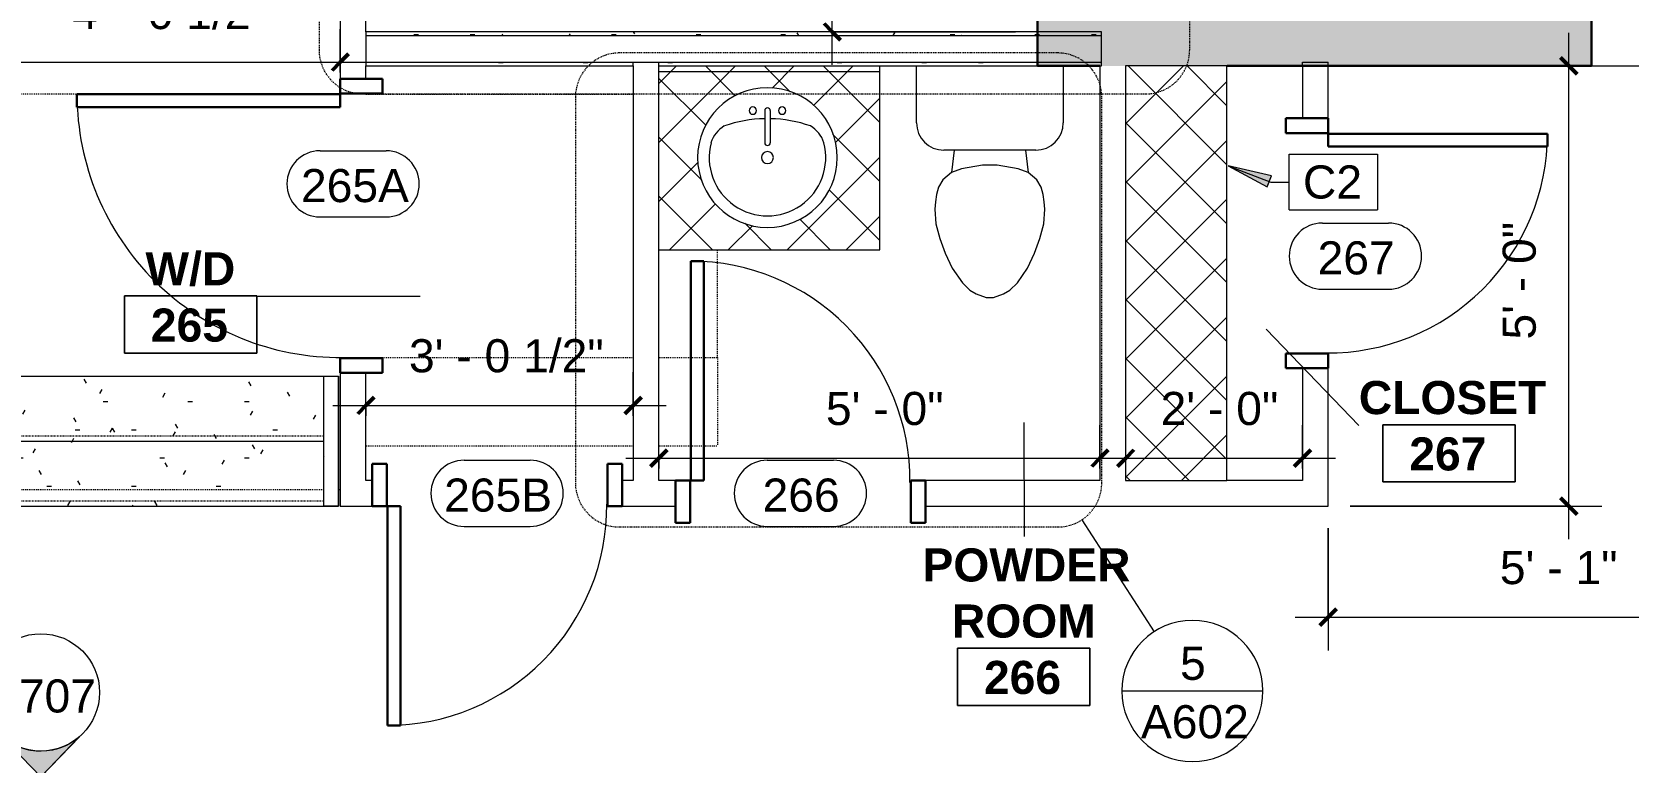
# Model space of a CAD drawing. Header units: inches. Extents: x -545 to 1083, y -2066 to -1239.
# Drawn here: x -432.1 to -215, y -1792.4 to -1693.1 of the extents above; entities that cross this region are included whole.
import ezdxf

# ---------------------------------------------------------------- set-up
doc = ezdxf.new("R2010")
doc.units = ezdxf.units.IN
doc.header["$MEASUREMENT"] = 0
for name, pattern in [('Dash', [0.25, 0.125, -0.125]), ('Dash Dot 3_16_', [0.3125, 0.1875, -0.0625, 0, -0.0625]), ('Overhead 1_16_', [0.101562, 0.0625, -0.039062])]:
    doc.linetypes.add(name, pattern=pattern)
for name, color, linetype, lineweight in [('A-ANNO-DIMS', 211, 'Continuous', 9), ('A-ANNO-DIMS-48', 211, 'Continuous', 9), ('A-ANNO-KEYN', 231, 'Continuous', 9), ('A-ANNO-SYMB', 150, 'Continuous', 9), ('A-AREA-IDEN', 2, 'Continuous', 9), ('A-DOOR', 31, 'Continuous', 18), ('A-DOOR-FRAM', 31, 'Continuous', 30), ('A-DOOR-IDEN', 31, 'Continuous', 9), ('A-FLOR-HRAL', 11, 'Continuous', 9), ('A-GENM', 13, 'Dash', 9), ('A-GLAZ', 151, 'Continuous', 18), ('A-WALL', 113, 'Continuous', 18), ('A-WALL-PATT', 111, 'Continuous', 18), ('G-ANNO-SYMB', 111, 'Continuous', 9), ('I-WALL', 2, 'Continuous', 18), ('P-SANR-FIXT', 6, 'Continuous', 9), ('Q-CASE', 31, 'Continuous', 9), ('S-STRS', 31, 'Continuous', 18)]:
    doc.layers.add(name, color=color, linetype=linetype, lineweight=lineweight)
doc.styles.add('Arial', font='arial.ttf', dxfattribs={"height": 4.5})
doc.styles.add('Swis721 Lt BT', font='swissl.ttf', dxfattribs={"height": 4.5})
doc.styles.add('Swis721 Lt BT_B', font='', dxfattribs={"height": 4.5})
doc.styles.get('Swis721 Lt BT_B').set_extended_font_data('Swis721 Lt BT', bold=True)
doc.dimstyles.new('OTJ_-_3_32__Linear__1_2__Tolerance', dxfattribs={"dimscale": 12, "dimtxt": 4.748918, "dimasz": 0.1875, "dimexe": 0.375, "dimexo": 0.25, "dimgap": 0.25, "dimtad": 1, "dimdec": 1, "dimrnd": 0.5, "dimzin": 3, "dimdsep": 46, "dimlunit": 4, "dimtxsty": 'Swis721 Lt BT', "dimblk1": 'OBLIQUE', "dimblk2": 'OBLIQUE', "dimsah": 1, "dimcen": 0.09, "dimdle": 0.375, "dimazin": 0, "dimtfac": 1, "dimtdec": 4, "dimtix": 1, "dimtmove": 0, "dimatfit": 3, "dimfxl": 1, "dimtvp": 1, "dimfrac": 2, "dimtolj": 1, "dimtzin": 0, "dimarcsym": 2})
pattern_1 = [(0, (0, 0), (15.36, 3.84), [0.634, -10.886, 0.634, -10.886, -61.44]), (0, (0, 0), (15.36, 3.84), [-23.04, 0.634, -22.406, 0.634, -10.886, -26.88]), (0, (0, 0), (15.36, 3.84), [-57.6, 0.634, -7.046, 0.634, -18.566]), (120, (5.76, 1.92), (-11.0055376, 11.38215), [0.634, -10.886, 0.634, -10.886, -61.44]), (120, (5.76, 1.92), (-11.0055376, 11.38215), [-23.04, 0.634, -22.406, 0.634, -10.886, -26.88]), (120, (5.76, 1.92), (-11.0055376, 11.38215), [-57.6, 0.634, -7.046, 0.634, -18.566]), (240, (7.68, 9.6), (-4.3544624, -15.22215), [0.634, -10.886, 0.634, -10.886, -61.44]), (240, (7.68, 9.6), (-4.3544624, -15.22215), [-23.04, 0.634, -22.406, 0.634, -10.886, -26.88]), (240, (7.68, 9.6), (-4.3544624, -15.22215), [-57.6, 0.634, -7.046, 0.634, -18.566])]

# ---------------------------------------------------------------- blocks, each defined once
blk = doc.blocks.new('Single Flush - D1 2_6_ X 8_ - NOT FR-6102321-2ND FLOOR - CONSTRUCTION')
at = {"layer": 'A-DOOR', "lineweight": 30}
for p, q in [((13.15625, -1.75), (14.90625, -1.75)), ((13.15625, -31.5625), (13.15625, -1.75)), ((14.90625, -1.75), (14.90625, -31.5625)), ((14.90625, -31.5625), (13.15625, -31.5625))]:
    blk.add_line(p, q, dxfattribs=at)
at = {"layer": 'A-DOOR', "lineweight": 9}
blk.add_arc((14.90625, -1.75), 29.8125, 179.5, 270, dxfattribs=at)
at = {"layer": 'A-DOOR-FRAM'}
for p, q in [((-17, 4), (-17, -1.75)), ((-17, 4), (-15, 4)), ((-15, 4), (-15, -1.75)), ((15.000004, 4), (15.000004, -1.75)), ((15.000004, 4), (17.000004, 4)), ((17.000004, 4), (17.000004, -1.75)), ((-17, -1.75), (-15, -1.75)), ((15.000004, -1.75), (17.000004, -1.75))]:
    blk.add_line(p, q, dxfattribs=at)
blk = doc.blocks.new('Vanity Counter Top w Round Sink Hole - 24_ Depth-5230677-2ND FLOOR - CONSTRUCTION')
at = {"layer": 'Q-CASE'}
h = blk.add_hatch(dxfattribs=at)
h.set_pattern_fill('FP_2', color=256, style=0, pattern_type=2)
h.set_pattern_definition([(45, (294.561, 1697.719), (-4.006467, 4.006467), []), (135, (294.561, 1697.719), (-4.006467, -4.006467), [])])
h.paths.add_polyline_path([(-52.26, -25), (-22.21, -25), (-22.21, 0), (-52.26, 0), (-52.26, -21.02)], flags=0)
h.paths.add_polyline_path([(-37.49, -21.96), (-39.61, -21.72), (-41.62, -21.02), (-43.42, -19.88), (-44.92, -18.38), (-46.05, -16.58), (-46.76, -14.57), (-46.99, -12.46), (-46.76, -10.34), (-46.05, -8.33), (-44.92, -6.53), (-43.42, -5.03), (-41.62, -3.9), (-39.61, -3.19), (-37.49, -2.96), (-35.38, -3.19), (-33.37, -3.9), (-31.57, -5.03), (-30.07, -6.53), (-28.94, -8.33), (-28.23, -10.34), (-27.99, -12.46), (-28.23, -14.57), (-28.94, -16.58), (-30.07, -18.38), (-31.57, -19.88), (-33.37, -21.02), (-35.38, -21.72)], flags=0)
for p, q in [((-22.21, -25), (-22.21, 0)), ((-52.26, -0.75), (-22.21, -0.75)), ((-52.26, -25), (-22.21, -25))]:
    blk.add_line(p, q, dxfattribs=at)
blk = doc.blocks.new('Sink Vanity-Round - 19_ x 19_-5200875-2ND FLOOR - CONSTRUCTION')
at = {"layer": 'P-SANR-FIXT'}
for p, q in [((3.43, 9.73), (3.43, 5.36)), ((4.18, 9.73), (4.18, 5.36))]:
    blk.add_line(p, q, dxfattribs=at)
for centre, radius, start, end in [((3.81, 3.35), 9.5, 90, 270), ((3.81, 3.35), 9.5, 270, 90), ((1.81, 9.73), 0.5, 360, 180), ((1.81, 9.73), 0.5, 180, 360), ((3.81, 9.73), 0.375, 360, 180), ((5.81, 9.73), 0.5, 360, 180), ((5.81, 9.73), 0.5, 180, 360), ((0.05, 4.11), 4.12, 120.7927, 162.1904), ((3.81, -9.17), 17.81, 91.2067, 109.2086), ((3.81, -9.17), 17.81, 70.7914, 88.7933), ((7.56, 4.11), 4.12, 17.8096, 59.2073), ((3.81, 3.35), 7.93, 165.3071, 14.6929), ((3.81, 5.36), 0.375, 180, 360), ((3.81, 3.35), 0.813, 360, 180), ((3.81, 3.35), 0.813, 180, 360)]:
    blk.add_arc(centre, radius, start, end, dxfattribs=at)
blk = doc.blocks.new('Toilet-Domestic-3D - Toilet-Domestic-3D-5197850-2ND FLOOR - CONSTRUCTION')
at = {"layer": 'P-SANR-FIXT'}
for p, q in [((-9.98, 11.75), (-9.98, 19.48)), ((9.98, 19.48), (9.98, 11.75)), ((6.25, 8.02), (-6.25, 8.02)), ((-4.86, 8.02), (-5.21, 5)), ((4.86, 8.02), (5.21, 5)), ((-5.21, 5), (-6.4, 4)), ((-3.84, 5.5), (-5.21, 5)), ((-1, 6), (-3.84, 5.5)), ((1, 6), (-1, 6)), ((3.84, 5.5), (1, 6)), ((5.21, 5), (3.84, 5.5)), ((6.4, 4), (5.21, 5)), ((-6.97, 3), (-7.24, 2)), ((-6.4, 4), (-6.97, 3)), ((6.97, 3), (6.4, 4)), ((7.24, 2), (6.97, 3)), ((-7.41, 1), (-7.5, 0)), ((-7.5, 0), (-7.33, -1.99)), ((-7.24, 2), (-7.41, 1)), ((7.41, 1), (7.24, 2)), ((7.33, -1.99), (7.5, 0)), ((7.5, 0), (7.41, 1)), ((-7.33, -1.99), (-6.79, -4)), ((6.79, -4), (7.33, -1.99)), ((-6.79, -4), (-6.06, -6)), ((6.06, -6), (6.79, -4)), ((-6.06, -6), (-5.13, -8)), ((5.13, -8), (6.06, -6)), ((-5.13, -8), (-3.74, -10)), ((3.74, -10), (5.13, -8)), ((-3.74, -10), (-2.74, -11)), ((2.74, -11), (3.74, -10)), ((-2.74, -11), (-1.87, -11.5)), ((-1.87, -11.5), (-0.5, -12)), ((-0.5, -12), (0.5, -12)), ((0.5, -12), (1.87, -11.5)), ((1.87, -11.5), (2.74, -11))]:
    blk.add_line(p, q, dxfattribs=at)
for centre, start, end in [((-6.25, 11.75), 180, 270), ((6.25, 11.75), 270, 360)]:
    blk.add_arc(centre, 3.73, start, end, dxfattribs=at)
blk = doc.blocks.new('Window-Double-Hung - 24_ x 36_-5514896-2ND FLOOR - CONSTRUCTION')
at = {"layer": 'A-GLAZ', "color": 8, "lineweight": 30}
for p, q in [((-12, 6.5), (-12, -6.5)), ((-12, 6), (-9, 6)), ((-10.75, 6), (-10.75, 2.5)), ((-9, 6), (-9, 4.25)), ((-9, 5.125), (9, 5.125)), ((9, 6), (12, 6)), ((9, 6), (9, 4.25)), ((10.75, 6), (10.75, 2.5)), ((12, -6.5), (12, 6.5)), ((-12, 2.5), (-10.75, 2.5)), ((-10.75, 4.25), (-9, 4.25)), ((10.75, 4.25), (9, 4.25)), ((10.75, 2.5), (12, 2.5))]:
    blk.add_line(p, q, dxfattribs=at)
at = {"layer": 'A-GLAZ'}
for p, q in [((12, 6.5), (-12, 6.5)), ((-12, -6.5), (12, -6.5))]:
    blk.add_line(p, q, dxfattribs=at)
at = {"layer": 'A-GLAZ', "lineweight": 9}
for p, q in [((-9, 6), (9, 6)), ((-10.75, 2.5), (10.75, 2.5))]:
    blk.add_line(p, q, dxfattribs=at)
blk = doc.blocks.new('Single Flush - D1 3_ X 8_  - NOT FR-6103434-2ND FLOOR - CONSTRUCTION')
at = {"layer": 'A-DOOR', "lineweight": 30}
for p, q in [((16.16, 37.56), (16.16, 1.75)), ((17.91, 37.56), (16.16, 37.56)), ((17.91, 1.75), (17.91, 37.56)), ((16.16, 1.75), (17.91, 1.75))]:
    blk.add_line(p, q, dxfattribs=at)
at = {"layer": 'A-DOOR', "lineweight": 9}
blk.add_arc((17.91, 1.75), 35.81, 90, 180.5, dxfattribs=at)
at = {"layer": 'A-DOOR-FRAM'}
for p, q in [((-20, -4), (-20, 1.75)), ((-20, 1.75), (-18, 1.75)), ((-18, -4), (-18, 1.75)), ((18, -4), (18, 1.75)), ((18, 1.75), (20, 1.75)), ((20, -4), (20, 1.75)), ((-20, -4), (-18, -4)), ((18, -4), (20, -4))]:
    blk.add_line(p, q, dxfattribs=at)
at = {"layer": 'A-GENM'}
for p, q in [((-35.91, 61.56), (17.91, 61.56)), ((-35.91, 58.54), (-35.91, 61.56)), ((17.91, 1.75), (17.91, 61.56)), ((-35.91, 3.99), (-35.91, 48.28)), ((-35.91, 1.75), (-35.91, 1.99)), ((17.87, 1.75), (17.91, 1.75)), ((-29.91, -1.75), (-29.91, -38.08)), ((-17.91, -1.75), (-17.91, -38.08)), ((17.87, -1.75), (17.91, -1.75)), ((17.91, -1.75), (17.91, -38.08)), ((-29.91, -41.58), (-29.91, -49.56)), ((-17.91, -41.58), (-17.91, -49.56)), ((-17.91, -49.56), (-29.91, -49.56)), ((-17.91, -49.56), (-3.25, -49.56))]:
    blk.add_line(p, q, dxfattribs=at)
blk = doc.blocks.new('Top Rail Type - Top Rail_Internal_-5736932-2ND FLOOR - CONSTRUCTION')
at = {"layer": 'A-FLOR-HRAL'}
for p, q in [((-392.39, -1739.89), (-390.39, -1739.89)), ((-392.39, -1757.61), (-392.39, -1739.89)), ((-390.39, -1739.89), (-390.39, -1757.61)), ((-390.39, -1757.61), (-392.39, -1757.61))]:
    blk.add_line(p, q, dxfattribs=at)
blk = doc.blocks.new('Top Rail Type - Top Rail_Internal_-V11-2ND FLOOR - CONSTRUCTION')
at = {"layer": 'A-FLOR-HRAL'}
for p, q in [((-392.39, -1739.89), (-390.39, -1739.89)), ((-392.39, -1757.61), (-392.39, -1739.89)), ((-390.39, -1757.61), (-390.39, -1739.89)), ((-392.39, -1757.61), (-390.39, -1757.61))]:
    blk.add_line(p, q, dxfattribs=at)
blk = doc.blocks.new('CW Shelves _ Rails - Shelve Rail-5765288-2ND FLOOR - CONSTRUCTION')
at = {"layer": 'Q-CASE'}
h = blk.add_hatch(dxfattribs=at)
h.set_pattern_fill('FP_14', color=256, style=0, pattern_type=2)
h.set_pattern_definition([(315, (1756.087, -285.685), (4.006467, 4.006467), []), (45, (1756.087, -285.685), (-4.006467, 4.006467), [])])
h.paths.add_polyline_path([(2, -7.54), (2, -16.14), (58.37, -16.14), (58.37, -2.36), (2, -2.36)], flags=0)
for p, q in [((58.37, -2.36), (2, -2.36)), ((2, -2.36), (2, -16.14)), ((58.37, -16.14), (58.37, -2.36)), ((2, -16.14), (58.37, -16.14))]:
    blk.add_line(p, q, dxfattribs=at)
blk = doc.blocks.new('Single Flush - D1 2_6_ X 8_ - NOT FR-6103599-2ND FLOOR - CONSTRUCTION')
at = {"layer": 'A-DOOR', "lineweight": 30}
for p, q in [((13.15625, 31.5625), (13.15625, 1.75)), ((14.90625, 31.5625), (13.15625, 31.5625)), ((14.90625, 1.75), (14.90625, 31.5625)), ((13.15625, 1.75), (14.90625, 1.75))]:
    blk.add_line(p, q, dxfattribs=at)
at = {"layer": 'A-DOOR', "lineweight": 9}
blk.add_arc((14.90625, 1.75), 29.8125, 90, 180.5, dxfattribs=at)
at = {"layer": 'A-DOOR-FRAM'}
for p, q in [((-17, -4), (-17, 1.75)), ((-17, 1.75), (-15, 1.75)), ((-15, -4), (-15, 1.75)), ((15.000004, -4), (15.000004, 1.75)), ((15.000004, 1.75), (17.000004, 1.75)), ((17.000004, -4), (17.000004, 1.75)), ((-17, -4), (-15, -4)), ((15.000004, -4), (17.000004, -4))]:
    blk.add_line(p, q, dxfattribs=at)
blk = doc.blocks.new('Room Tag - Room Name and Number-3379422-2ND FLOOR - CONSTRUCTION')
at = {"layer": 'A-AREA-IDEN'}
for p, q in [((-0.1881, -0.1636), (-0.1881, -0.0018)), ((-0.1881, -0.0018), (0.1869, -0.0018)), ((0.1869, -0.0018), (-0.1881, -0.0018)), ((-0.1881, -0.0018), (-0.1881, -0.1636)), ((0.1869, -0.0018), (0.1869, -0.1636)), ((0.1869, -0.1636), (0.1869, -0.0018)), ((0.1869, -0.1636), (-0.1881, -0.1636)), ((-0.1881, -0.1636), (0.1869, -0.1636))]:
    blk.add_line(p, q, dxfattribs=at)
blk = doc.blocks.new('Keynote Tag - Keynote Number - Boxed-135510-2ND FLOOR - CONSTRUCTION')
at = {"layer": 'A-ANNO-KEYN'}
for p, q in [((-0.125, -0.0792), (-0.125, 0.0781)), ((-0.125, 0.0781), (0.125, 0.0781)), ((0.125, 0.0781), (0.125, -0.0792)), ((-0.125, -0.0792), (0.125, -0.0792))]:
    blk.add_line(p, q, dxfattribs=at)
blk = doc.blocks.new('DIMBLOCK6-2ND FLOOR - CONSTRUCTION')
at = {"layer": 'A-ANNO-DIMS-48'}
for p, q in [((-386.66, -1745.29), (-386.66, -1739.38)), ((-350.32, -1745.29), (-350.32, -1739.38)), ((-391.16, -1743.88), (-345.82, -1743.88)), ((-386.66, -1743.88), (-386.66, -1745.29)), ((-350.32, -1743.88), (-350.32, -1745.29))]:
    blk.add_line(p, q, dxfattribs=at)
at = {"layer": 'A-ANNO-DIMS-48', "lineweight": 50}
for p, q in [((-386.66, -1743.88), (-385.53, -1742.76)), ((-350.32, -1743.88), (-349.2, -1742.76)), ((-386.66, -1743.88), (-387.78, -1745.01)), ((-350.32, -1743.88), (-351.45, -1745.01))]:
    blk.add_line(p, q, dxfattribs=at)
at = {"layer": 'A-ANNO-DIMS-48', "color": 0, "insert": (-380.81, -1734.88), "char_height": 4.5, "width": 29.579, "attachment_point": 1, "line_spacing_factor": 1.005062, "style": 'Swis721 Lt BT'}
blk.add_mtext('3\' - 0 1/2"', dxfattribs=at)
blk = doc.blocks.new('_Oblique')
at = {"color": 0, "linetype": 'ByBlock', "lineweight": -2}
blk.add_line((-0.5, -0.5), (0.5, 0.5), dxfattribs=at)
blk = doc.blocks.new('DIMBLOCK7-2ND FLOOR - CONSTRUCTION')
at = {"layer": 'A-ANNO-DIMS-48'}
for p, q in [((-346.82, -1752.46), (-346.82, -1746.56)), ((-286.82, -1752.46), (-286.82, -1746.56)), ((-351.32, -1751.06), (-282.32, -1751.06)), ((-346.82, -1751.06), (-346.82, -1752.46)), ((-286.82, -1751.06), (-286.82, -1752.46))]:
    blk.add_line(p, q, dxfattribs=at)
at = {"layer": 'A-ANNO-DIMS-48', "lineweight": 50}
for p, q in [((-346.82, -1751.06), (-347.95, -1752.18)), ((-346.82, -1751.06), (-345.7, -1749.93)), ((-286.82, -1751.06), (-287.95, -1752.18)), ((-286.82, -1751.06), (-285.7, -1749.93))]:
    blk.add_line(p, q, dxfattribs=at)
at = {"layer": 'A-ANNO-DIMS-48', "color": 0, "insert": (-324.1, -1742.05), "char_height": 4.5, "width": 17.4579, "attachment_point": 1, "line_spacing_factor": 1.005062, "style": 'Swis721 Lt BT'}
blk.add_mtext('5\' - 0"', dxfattribs=at)
blk = doc.blocks.new('DIMBLOCK8-2ND FLOOR - CONSTRUCTION')
at = {"layer": 'A-ANNO-DIMS-48'}
for p, q in [((-283.32, -1751.09), (-283.32, -1746.56)), ((-259.27, -1752.46), (-259.27, -1746.56)), ((-287.82, -1751.06), (-254.77, -1751.06)), ((-283.32, -1751.06), (-283.32, -1751.09)), ((-259.27, -1751.06), (-259.27, -1752.46))]:
    blk.add_line(p, q, dxfattribs=at)
at = {"layer": 'A-ANNO-DIMS-48', "lineweight": 50}
for p, q in [((-283.32, -1751.06), (-284.45, -1752.18)), ((-283.32, -1751.06), (-282.2, -1749.93)), ((-259.27, -1751.06), (-260.4, -1752.18)), ((-259.27, -1751.06), (-258.15, -1749.93))]:
    blk.add_line(p, q, dxfattribs=at)
at = {"layer": 'A-ANNO-DIMS-48', "color": 0, "insert": (-278.57, -1742.05), "char_height": 4.5, "width": 17.4579, "attachment_point": 1, "line_spacing_factor": 1.005062, "style": 'Swis721 Lt BT'}
blk.add_mtext('2\' - 0"', dxfattribs=at)
blk = doc.blocks.new('DIMBLOCK9-2ND FLOOR - CONSTRUCTION')
at = {"layer": 'A-ANNO-DIMS-48'}
for p, q in [((-223.04, -1762.09), (-223.04, -1693.22)), ((-221.63, -1697.72), (-227.54, -1697.72)), ((-223.04, -1697.72), (-221.63, -1697.72)), ((-252.77, -1757.59), (-218.54, -1757.59)), ((-223.04, -1757.59), (-252.77, -1757.59))]:
    blk.add_line(p, q, dxfattribs=at)
at = {"layer": 'A-ANNO-DIMS-48', "lineweight": 50}
for p, q in [((-223.04, -1697.72), (-224.16, -1696.59)), ((-223.04, -1697.72), (-221.91, -1698.84)), ((-223.04, -1757.59), (-224.16, -1756.47)), ((-223.04, -1757.59), (-221.91, -1758.72))]:
    blk.add_line(p, q, dxfattribs=at)
at = {"layer": 'A-ANNO-DIMS-48', "color": 0, "insert": (-232.05, -1734.93), "char_height": 4.5, "width": 17.4579, "attachment_point": 1, "rotation": 90, "line_spacing_factor": 1.005062, "style": 'Swis721 Lt BT'}
blk.add_mtext('5\' - 0"', dxfattribs=at)
blk = doc.blocks.new('DIMBLOCK10-2ND FLOOR - CONSTRUCTION')
at = {"layer": 'A-ANNO-DIMS-48'}
for p, q in [((-255.77, -1760.59), (-255.77, -1777.2)), ((-255.77, -1772.7), (-255.77, -1760.59)), ((-194.53, -1774.11), (-194.53, -1768.2)), ((-260.27, -1772.7), (-190.03, -1772.7)), ((-194.53, -1772.7), (-194.53, -1774.11))]:
    blk.add_line(p, q, dxfattribs=at)
at = {"layer": 'A-ANNO-DIMS-48', "lineweight": 50}
for p, q in [((-255.77, -1772.7), (-254.65, -1771.57)), ((-194.53, -1772.7), (-193.41, -1771.57)), ((-255.77, -1772.7), (-256.9, -1773.82)), ((-194.53, -1772.7), (-195.66, -1773.82))]:
    blk.add_line(p, q, dxfattribs=at)
at = {"layer": 'A-ANNO-DIMS-48', "color": 0, "insert": (-232.43, -1763.69), "char_height": 4.5, "width": 17.4579, "attachment_point": 1, "line_spacing_factor": 1.005062, "style": 'Swis721 Lt BT'}
blk.add_mtext('5\' - 1"', dxfattribs=at)
blk = doc.blocks.new('DIMBLOCK11-2ND FLOOR - CONSTRUCTION')
at = {"layer": 'A-ANNO-DIMS-48'}
for p, q in [((-323.23, -1697.59), (-323.23, -1623.97)), ((-321.82, -1628.47), (-327.73, -1628.47)), ((-323.23, -1628.47), (-321.82, -1628.47)), ((-298.32, -1693.09), (-327.73, -1693.09)), ((-323.23, -1693.09), (-298.32, -1693.09))]:
    blk.add_line(p, q, dxfattribs=at)
at = {"layer": 'A-ANNO-DIMS-48', "lineweight": 50}
for p, q in [((-323.23, -1628.47), (-324.35, -1627.34)), ((-323.23, -1628.47), (-322.1, -1629.59)), ((-323.23, -1693.09), (-324.35, -1691.97)), ((-323.23, -1693.09), (-322.1, -1694.22))]:
    blk.add_line(p, q, dxfattribs=at)
at = {"layer": 'A-ANNO-DIMS-48', "color": 0, "insert": (-332.24, -1673.11), "char_height": 4.5, "width": 29.579, "attachment_point": 1, "rotation": 90, "line_spacing_factor": 1.005062, "style": 'Swis721 Lt BT'}
blk.add_mtext('5\' - 4 1/2"', dxfattribs=at)
blk = doc.blocks.new('Floor Plan - Callout Head-3511279-2ND FLOOR - CONSTRUCTION')
at = {"layer": 'A-ANNO-SYMB'}
blk.add_line((-0.2, 0), (0.2, 0), dxfattribs=at)
for start, end in [(360, 180), (180, 360)]:
    blk.add_arc((0, 0), 0.2, start, end, dxfattribs=at)
blk = doc.blocks.new('Door Tag - Door Tag-41184-2ND FLOOR - CONSTRUCTION')
at = {"layer": 'A-DOOR-IDEN'}
for p, q in [((-0.09375, 0.09375), (0.09375, 0.09375)), ((-0.09375, -0.09375), (0.09375, -0.09375))]:
    blk.add_line(p, q, dxfattribs=at)
for centre, start, end in [((-0.09375, 0), 90, 270), ((0.09375, 0), 270, 90)]:
    blk.add_arc(centre, 0.09375, start, end, dxfattribs=at)
blk = doc.blocks.new('DIMBLOCK36-2ND FLOOR - CONSTRUCTION')
at = {"layer": 'A-ANNO-DIMS-48'}
for p, q in [((-438.45, -1698.62), (-438.45, -1692.72)), ((-390.16, -1698.62), (-390.16, -1692.72)), ((-442.95, -1697.22), (-385.66, -1697.22)), ((-438.45, -1697.22), (-438.45, -1698.62)), ((-390.16, -1697.22), (-390.16, -1698.62))]:
    blk.add_line(p, q, dxfattribs=at)
at = {"layer": 'A-ANNO-DIMS-48', "lineweight": 50}
for p, q in [((-438.45, -1697.22), (-439.57, -1698.34)), ((-438.45, -1697.22), (-437.32, -1696.09)), ((-390.16, -1697.22), (-391.28, -1698.34)), ((-390.16, -1697.22), (-389.03, -1696.09))]:
    blk.add_line(p, q, dxfattribs=at)
at = {"layer": 'A-ANNO-DIMS-48', "color": 0, "insert": (-426.63, -1688.21), "char_height": 4.5, "width": 29.579, "attachment_point": 1, "line_spacing_factor": 1.005062, "style": 'Swis721 Lt BT'}
blk.add_mtext('4\' - 0 1/2"', dxfattribs=at)
blk = doc.blocks.new('Elevation - Filled Arrow 2-347888-2ND FLOOR - CONSTRUCTION')
at = {"layer": 'G-ANNO-SYMB'}
blk.add_circle((0, 0), 0.1664, dxfattribs=at)
blk = doc.blocks.new('Elevation - Filled Arrow-151867-2ND FLOOR - CONSTRUCTION')
at = {"layer": 'G-ANNO-SYMB'}
h = blk.add_hatch(color=256, dxfattribs=at)
edge = h.paths.add_edge_path(flags=0)
edge.add_line((0, 0.2393), (0.1103, 0.1247))
edge.add_arc((-0.0002, -0.0002), 0.1667, 48.498, 130.5571)
edge.add_line((-0.1085, 0.1265), (0, 0.2393))
for p, q in [((0, 0.2393), (-0.1085, 0.1265)), ((-0.1084, 0.1266), (0, 0.2393)), ((0, 0.2393), (-0.1084, 0.1266)), ((0, 0.2393), (0.11, 0.1249)), ((0.1103, 0.1247), (0, 0.2393))]:
    blk.add_line(p, q, dxfattribs=at)
blk.add_arc((-0.0002, -0.0002), 0.1667, 48.498, 130.5571, dxfattribs=at)
blk.add_ellipse((-0.0002, -0.0001), major_axis=(-0.1667, 0), ratio=0.999376, start_param=3.141593, end_param=6.283185, dxfattribs=at)

msp = doc.modelspace()

# ---------------------------------------------------------------- hatches: boundary and pattern name
at = {"layer": 'A-ANNO-KEYN'}
msp.add_hatch(color=256, dxfattribs=at).paths.add_polyline_path([(-269.39, -1711.29), (-264.07, -1714.16), (-263.51, -1712.68)], flags=0)
at = {"layer": 'A-WALL-PATT', "lineweight": 9}
h = msp.add_hatch(color=7, dxfattribs=at)
h.paths.add_polyline_path([(-194.53, -1697.72), (-194.36, -1697.72), (-194.36, -1684.72), (-195.95, -1684.72), (-195.95, -1697.72)], flags=0)
h.paths.add_polyline_path([(-219.95, -1697.72), (-219.95, -1684.72), (-295.32, -1684.72), (-295.32, -1697.72), (-236.79, -1697.72)], flags=0)
h = msp.add_hatch(dxfattribs=at)
h.set_pattern_fill('FP_1', color=256, style=0, pattern_type=2)
h.set_pattern_definition(pattern_1)
h.paths.add_polyline_path([(-286.63, -1693.59), (-286.63, -1693.09), (-386.66, -1693.09), (-386.66, -1693.59), (-291.93, -1693.59)], flags=0)
h = msp.add_hatch(dxfattribs=at)
h.set_pattern_fill('FP_1', color=256, style=0, pattern_type=2)
h.set_pattern_definition(pattern_1)
h.paths.add_polyline_path([(-286.63, -1697.72), (-286.63, -1697.22), (-346.82, -1697.22), (-346.82, -1697.72), (-291.93, -1697.72)], flags=0)
h.paths.add_polyline_path([(-374.63, -1697.72), (-350.32, -1697.72), (-350.32, -1697.22), (-386.66, -1697.22), (-386.66, -1697.72)], flags=0)
at = {"layer": 'S-STRS', "lineweight": 9}
h = msp.add_hatch(dxfattribs=at)
h.set_pattern_fill('FP_1', color=256, style=0, pattern_type=2)
h.set_pattern_definition(pattern_1)
h.paths.add_polyline_path([(-402.2, -1748.75), (-392.39, -1748.75), (-392.39, -1739.89), (-436.68, -1739.89), (-436.68, -1748.75)], flags=0)
h = msp.add_hatch(dxfattribs=at)
h.set_pattern_fill('FP_1', color=256, style=0, pattern_type=2)
h.set_pattern_definition(pattern_1)
h.paths.add_polyline_path([(-402.2, -1757.61), (-392.39, -1757.61), (-392.39, -1748.75), (-436.68, -1748.75), (-436.68, -1757.61)], flags=0)

# ---------------------------------------------------------------- linework, layer by layer
at = {"layer": 'A-ANNO-KEYN'}
for p, q in [((-269.39, -1711.29), (-264.07, -1714.16)), ((-263.51, -1712.68), (-269.39, -1711.29)), ((-269.39, -1711.29), (-263.57, -1713.51)), ((-264.07, -1714.16), (-263.51, -1712.68)), ((-263.57, -1713.51), (-261.07, -1713.51))]:
    msp.add_line(p, q, dxfattribs=at)
at = {"layer": 'A-ANNO-SYMB', "linetype": 'Dash Dot 3_16_'}
for p, q in [((-393.05, -1633.45), (-393.05, -1695.53)), ((-274.62, -1695.53), (-274.62, -1633.45)), ((-292.57, -1695.95), (-352.17, -1695.95)), ((-387.05, -1701.53), (-280.62, -1701.53)), ((-358.17, -1701.95), (-358.17, -1754.42)), ((-286.57, -1754.42), (-286.57, -1701.95)), ((-352.17, -1760.42), (-292.57, -1760.42))]:
    msp.add_line(p, q, dxfattribs=at)
at = {"layer": 'A-ANNO-SYMB'}
msp.add_line((-289.31, -1759.45), (-279.47, -1774.66), dxfattribs=at)
at = {"layer": 'A-ANNO-SYMB', "linetype": 'Dash Dot 3_16_'}
for centre, start, end in [((-387.05, -1695.53), 180, 270), ((-280.62, -1695.53), 270, 0), ((-352.17, -1701.95), 90, 180), ((-292.57, -1701.95), 0, 90), ((-352.17, -1754.42), 180, 270), ((-292.57, -1754.42), 270, 0)]:
    msp.add_arc(centre, 6, start, end, dxfattribs=at)
at = {"layer": 'A-AREA-IDEN'}
for p, q in [((-379.27, -1729.09), (-401.5, -1729.09)), ((-264.22, -1733.53), (-251.61, -1746.61)), ((-297.17, -1746.19), (-297.15, -1761.71))]:
    msp.add_line(p, q, dxfattribs=at)
at = {"layer": 'A-WALL', "color": 8, "lineweight": 30}
for p, q in [((-295.32, -1625.22), (-295.32, -1697.72)), ((-295.32, -1697.72), (-286.82, -1697.72)), ((-269.54, -1697.72), (-219.95, -1697.72))]:
    msp.add_line(p, q, dxfattribs=at)
at = {"layer": 'A-WALL'}
for p, q in [((-386.66, -1693.09), (-386.66, -1697.72)), ((-386.66, -1693.59), (-286.63, -1693.59)), ((-386.66, -1697.22), (-286.63, -1697.22)), ((-350.32, -1697.72), (-350.32, -1697.22)), ((-346.82, -1697.72), (-346.82, -1697.22)), ((-259.27, -1697.72), (-259.27, -1697.22)), ((-255.77, -1697.72), (-255.77, -1697.22))]:
    msp.add_line(p, q, dxfattribs=at)
at = {"layer": 'I-WALL'}
for p, q in [((-386.66, -1693.09), (-386.66, -1666.01)), ((-390.16, -1683.72), (-390.16, -1699.47)), ((-286.63, -1693.09), (-386.66, -1693.09)), ((-286.63, -1697.72), (-286.63, -1693.09)), ((-386.66, -1699.47), (-386.66, -1697.72)), ((-386.66, -1697.72), (-350.32, -1697.72)), ((-350.32, -1697.72), (-350.32, -1754.09)), ((-346.82, -1754.09), (-346.82, -1697.72)), ((-346.82, -1697.72), (-286.63, -1697.72)), ((-286.82, -1697.72), (-286.82, -1754.09)), ((-259.27, -1697.72), (-259.27, -1704.84)), ((-255.77, -1704.84), (-255.77, -1697.72)), ((-390.16, -1699.47), (-386.66, -1699.47)), ((-259.27, -1704.84), (-255.77, -1704.84)), ((-255.77, -1738.84), (-259.27, -1738.84)), ((-259.27, -1738.84), (-259.27, -1754.09)), ((-255.77, -1757.59), (-255.77, -1738.84)), ((-390.16, -1739.47), (-390.16, -1757.59)), ((-386.66, -1739.47), (-390.16, -1739.47)), ((-386.66, -1754.09), (-386.66, -1739.47)), ((-385.82, -1754.09), (-386.66, -1754.09)), ((-385.82, -1757.59), (-385.82, -1754.09)), ((-350.32, -1754.09), (-351.82, -1754.09)), ((-351.82, -1754.09), (-351.82, -1757.59)), ((-344.57, -1754.09), (-346.82, -1754.09)), ((-344.57, -1757.59), (-344.57, -1754.09)), ((-286.82, -1754.09), (-310.57, -1754.09)), ((-310.57, -1754.09), (-310.57, -1757.59)), ((-259.27, -1754.09), (-269.54, -1754.09)), ((-390.16, -1757.59), (-385.82, -1757.59)), ((-351.82, -1757.59), (-344.57, -1757.59)), ((-310.57, -1757.59), (-255.77, -1757.59))]:
    msp.add_line(p, q, dxfattribs=at)
at = {"layer": 'I-WALL', "lineweight": 9}
msp.add_line((-259.27, -1697.22), (-255.77, -1697.22), dxfattribs=at)
at = {"layer": 'S-STRS', "lineweight": 9}
for p, q in [((-436.68, -1739.89), (-392.39, -1739.89)), ((-436.68, -1748.75), (-392.39, -1748.75)), ((-436.68, -1757.61), (-392.39, -1757.61))]:
    msp.add_line(p, q, dxfattribs=at)
at = {"layer": 'S-STRS', "linetype": 'Overhead 1_16_', "lineweight": 9}
for p, q in [((-436.68, -1748), (-392.39, -1748)), ((-436.68, -1756.86), (-392.39, -1756.86))]:
    msp.add_line(p, q, dxfattribs=at)

# ---------------------------------------------------------------- block references
at = {"layer": 'A-ANNO-KEYN', "xscale": 47.99999999999997, "yscale": 47.99999999999997, "zscale": 47.99999999999997}
msp.add_blockref('Keynote Tag - Keynote Number - Boxed-135510-2ND FLOOR - CONSTRUCTION', (-255.07, -1713.48), dxfattribs=at)
at = {"layer": 'A-ANNO-SYMB', "xscale": 47.99999999999997, "yscale": 47.99999999999997, "zscale": 47.99999999999997}
msp.add_blockref('Floor Plan - Callout Head-3511279-2ND FLOOR - CONSTRUCTION', (-274.25, -1782.72), dxfattribs=at)
at = {"layer": 'A-AREA-IDEN', "xscale": 47.99999999999997, "yscale": 47.99999999999997, "zscale": 47.99999999999997}
for p in [(-410.47, -1728.91), (-239.31, -1746.43), (-297.15, -1776.83)]:
    msp.add_blockref('Room Tag - Room Name and Number-3379422-2ND FLOOR - CONSTRUCTION', p, dxfattribs=at)
at = {"layer": 'A-DOOR'}
for name, p, rotation in [('Single Flush - D1 3_ X 8_  - NOT FR-6103434-2ND FLOOR - CONSTRUCTION', (-388.41, -1719.47), 89.99999999999991), ('Single Flush - D1 2_6_ X 8_ - NOT FR-6102321-2ND FLOOR - CONSTRUCTION', (-257.52, -1721.84), 89.99999999999993), ('Single Flush - D1 2_6_ X 8_ - NOT FR-6102321-2ND FLOOR - CONSTRUCTION', (-327.57, -1755.84), 180), ('Single Flush - D1 2_6_ X 8_ - NOT FR-6103599-2ND FLOOR - CONSTRUCTION', (-368.82, -1755.84), 180)]:
    msp.add_blockref(name, p, dxfattribs=dict(at, rotation=rotation))
at = {"layer": 'A-DOOR-IDEN', "xscale": 47.99999999999997, "yscale": 47.99999999999997, "zscale": 47.99999999999997}
for p in [(-388.41, -1713.76), (-252.07, -1723.58), (-368.82, -1755.84), (-327.57, -1755.84)]:
    msp.add_blockref('Door Tag - Door Tag-41184-2ND FLOOR - CONSTRUCTION', p, dxfattribs=at)
at = {"layer": 'A-FLOR-HRAL'}
for name in ['Top Rail Type - Top Rail_Internal_-5736932-2ND FLOOR - CONSTRUCTION', 'Top Rail Type - Top Rail_Internal_-V11-2ND FLOOR - CONSTRUCTION']:
    msp.add_blockref(name, (0, 0), dxfattribs=at)
at = {"layer": 'A-GLAZ'}
msp.add_blockref('Window-Double-Hung - 24_ x 36_-5514896-2ND FLOOR - CONSTRUCTION', (-207.95, -1691.22), dxfattribs=at)
at = {"layer": 'G-ANNO-SYMB', "xscale": 47.99999999999997, "yscale": 47.99999999999997, "zscale": 47.99999999999997}
msp.add_blockref('Elevation - Filled Arrow 2-347888-2ND FLOOR - CONSTRUCTION', (-430.89, -1782.92), dxfattribs=at)
at = {"layer": 'G-ANNO-SYMB', "extrusion": (0, 0, -1), "xscale": 47.99999999999997, "yscale": 47.99999999999997, "zscale": 47.99999999999997, "rotation": 180}
msp.add_blockref('Elevation - Filled Arrow-151867-2ND FLOOR - CONSTRUCTION', (430.89, -1782.92), dxfattribs=at)
at = {"layer": 'P-SANR-FIXT'}
for name, p in [('Toilet-Domestic-3D - Toilet-Domestic-3D-5197850-2ND FLOOR - CONSTRUCTION', (-301.8, -1717.2)), ('Sink Vanity-Round - 19_ x 19_-5200875-2ND FLOOR - CONSTRUCTION', (-335.86, -1713.53))]:
    msp.add_blockref(name, p, dxfattribs=at)
at = {"layer": 'Q-CASE'}
msp.add_blockref('Vanity Counter Top w Round Sink Hole - 24_ Depth-5230677-2ND FLOOR - CONSTRUCTION', (-294.56, -1697.72), dxfattribs=at)
at = {"layer": 'Q-CASE', "rotation": 90.00000000000006}
msp.add_blockref('CW Shelves _ Rails - Shelve Rail-5765288-2ND FLOOR - CONSTRUCTION', (-285.69, -1756.09), dxfattribs=at)

# ---------------------------------------------------------------- texts
at = {"layer": 'A-ANNO-KEYN', "insert": (-259.21, -1711.25), "char_height": 4.5, "width": 9.8475, "attachment_point": 1, "style": 'Arial'}
msp.add_mtext('C2', dxfattribs=at)
at = {"layer": 'A-ANNO-SYMB', "char_height": 4.5, "attachment_point": 1, "style": 'Swis721 Lt BT'}
for s, insert, width in [('5', (-275.93, -1776.71), 4.0905), ('A602', (-281.25, -1784.65), 16.968)]:
    msp.add_mtext(s, dxfattribs=dict(at, insert=insert, width=width))
at = {"layer": 'A-AREA-IDEN', "char_height": 4.5, "attachment_point": 1, "style": 'Swis721 Lt BT_B'}
for s, insert, width in [('W/D', (-416.66, -1723.05), 14.847), ('265', (-415.92, -1730.71), 12.726), ('CLOSET', (-251.61, -1740.57), 29.694), ('267', (-244.75, -1748.23), 12.726), ('POWDER', (-310.96, -1763.33), 33.33), ('ROOM', (-306.96, -1770.96), 23.7855), ('266', (-302.6, -1778.63), 12.726)]:
    msp.add_mtext(s, dxfattribs=dict(at, insert=insert, width=width))
at = {"layer": 'A-DOOR-IDEN', "char_height": 4.5, "attachment_point": 1, "style": 'Swis721 Lt BT'}
for s, insert, width in [('265A', (-395.5, -1711.74), 16.968), ('267', (-257.22, -1721.57), 12.2715), ('265B', (-376.03, -1753.83), 17.271), ('266', (-332.72, -1753.83), 12.2715)]:
    msp.add_mtext(s, dxfattribs=dict(at, insert=insert, width=width))
at = {"layer": 'G-ANNO-SYMB', "insert": (-438.07, -1781.15), "char_height": 4.5, "width": 17.877, "attachment_point": 1, "style": 'Arial'}
msp.add_mtext('A707', dxfattribs=at)

# ---------------------------------------------------------------- dimensions: what is measured, and where the dimension line sits
at = {"layer": 'A-ANNO-DIMS'}
for base, p1, p2, override, picture, middle in [((-323.23, -1628.47), (-295.32, -1693.09), (-324.82, -1628.47), {"dimpost": '<>', "dimfxl": 71.038621}, 'DIMBLOCK11-2ND FLOOR - CONSTRUCTION', (-328.8, -1660.78)), ((-223.04, -1697.72), (-255.77, -1757.59), (-224.63, -1697.72), {"dimpost": '<>', "dimfxl": 67.486833}, 'DIMBLOCK9-2ND FLOOR - CONSTRUCTION', (-228.35, -1727.66))]:
    dim = msp.add_linear_dim(base=base, p1=p1, p2=p2, angle=90, dimstyle='OTJ_-_3_32__Linear__1_2__Tolerance', override=override, dxfattribs=at)
    dim.commit()
    dim.dimension.update_dxf_attribs({"geometry": picture, "text_midpoint": middle})
for base, p1, p2, override, picture, middle in [((-390.16, -1697.22), (-438.45, -1695.62), (-390.16, -1695.62), {"dimpost": '<>', "dimfxl": 48.290018}, 'DIMBLOCK36-2ND FLOOR - CONSTRUCTION', (-414.3, -1691.64)), ((-350.32, -1743.88), (-386.66, -1742.29), (-350.32, -1742.29), {"dimpost": '<>', "dimfxl": 36.33421}, 'DIMBLOCK6-2ND FLOOR - CONSTRUCTION', (-368.49, -1738.31)), ((-286.82, -1751.06), (-346.82, -1749.46), (-286.82, -1749.46), {"dimpost": '<>', "dimfxl": 60}, 'DIMBLOCK7-2ND FLOOR - CONSTRUCTION', (-316.82, -1745.74)), ((-259.2722, -1751.0559), (-283.323, -1754.0912), (-259.2722, -1749.4649), {"dimpost": '<>', "dimfxl": 24.491725}, 'DIMBLOCK8-2ND FLOOR - CONSTRUCTION', (-271.2976, -1745.7432)), ((-194.53, -1772.7), (-255.77, -1757.59), (-194.53, -1771.11), {"dimpost": '<>', "dimfxl": 62.714479}, 'DIMBLOCK10-2ND FLOOR - CONSTRUCTION', (-225.15, -1767.38))]:
    dim = msp.add_linear_dim(base=base, p1=p1, p2=p2, dimstyle='OTJ_-_3_32__Linear__1_2__Tolerance', override=override, dxfattribs=at)
    dim.commit()
    dim.dimension.update_dxf_attribs({"geometry": picture, "text_midpoint": middle})

doc.saveas('drawing.dxf')
